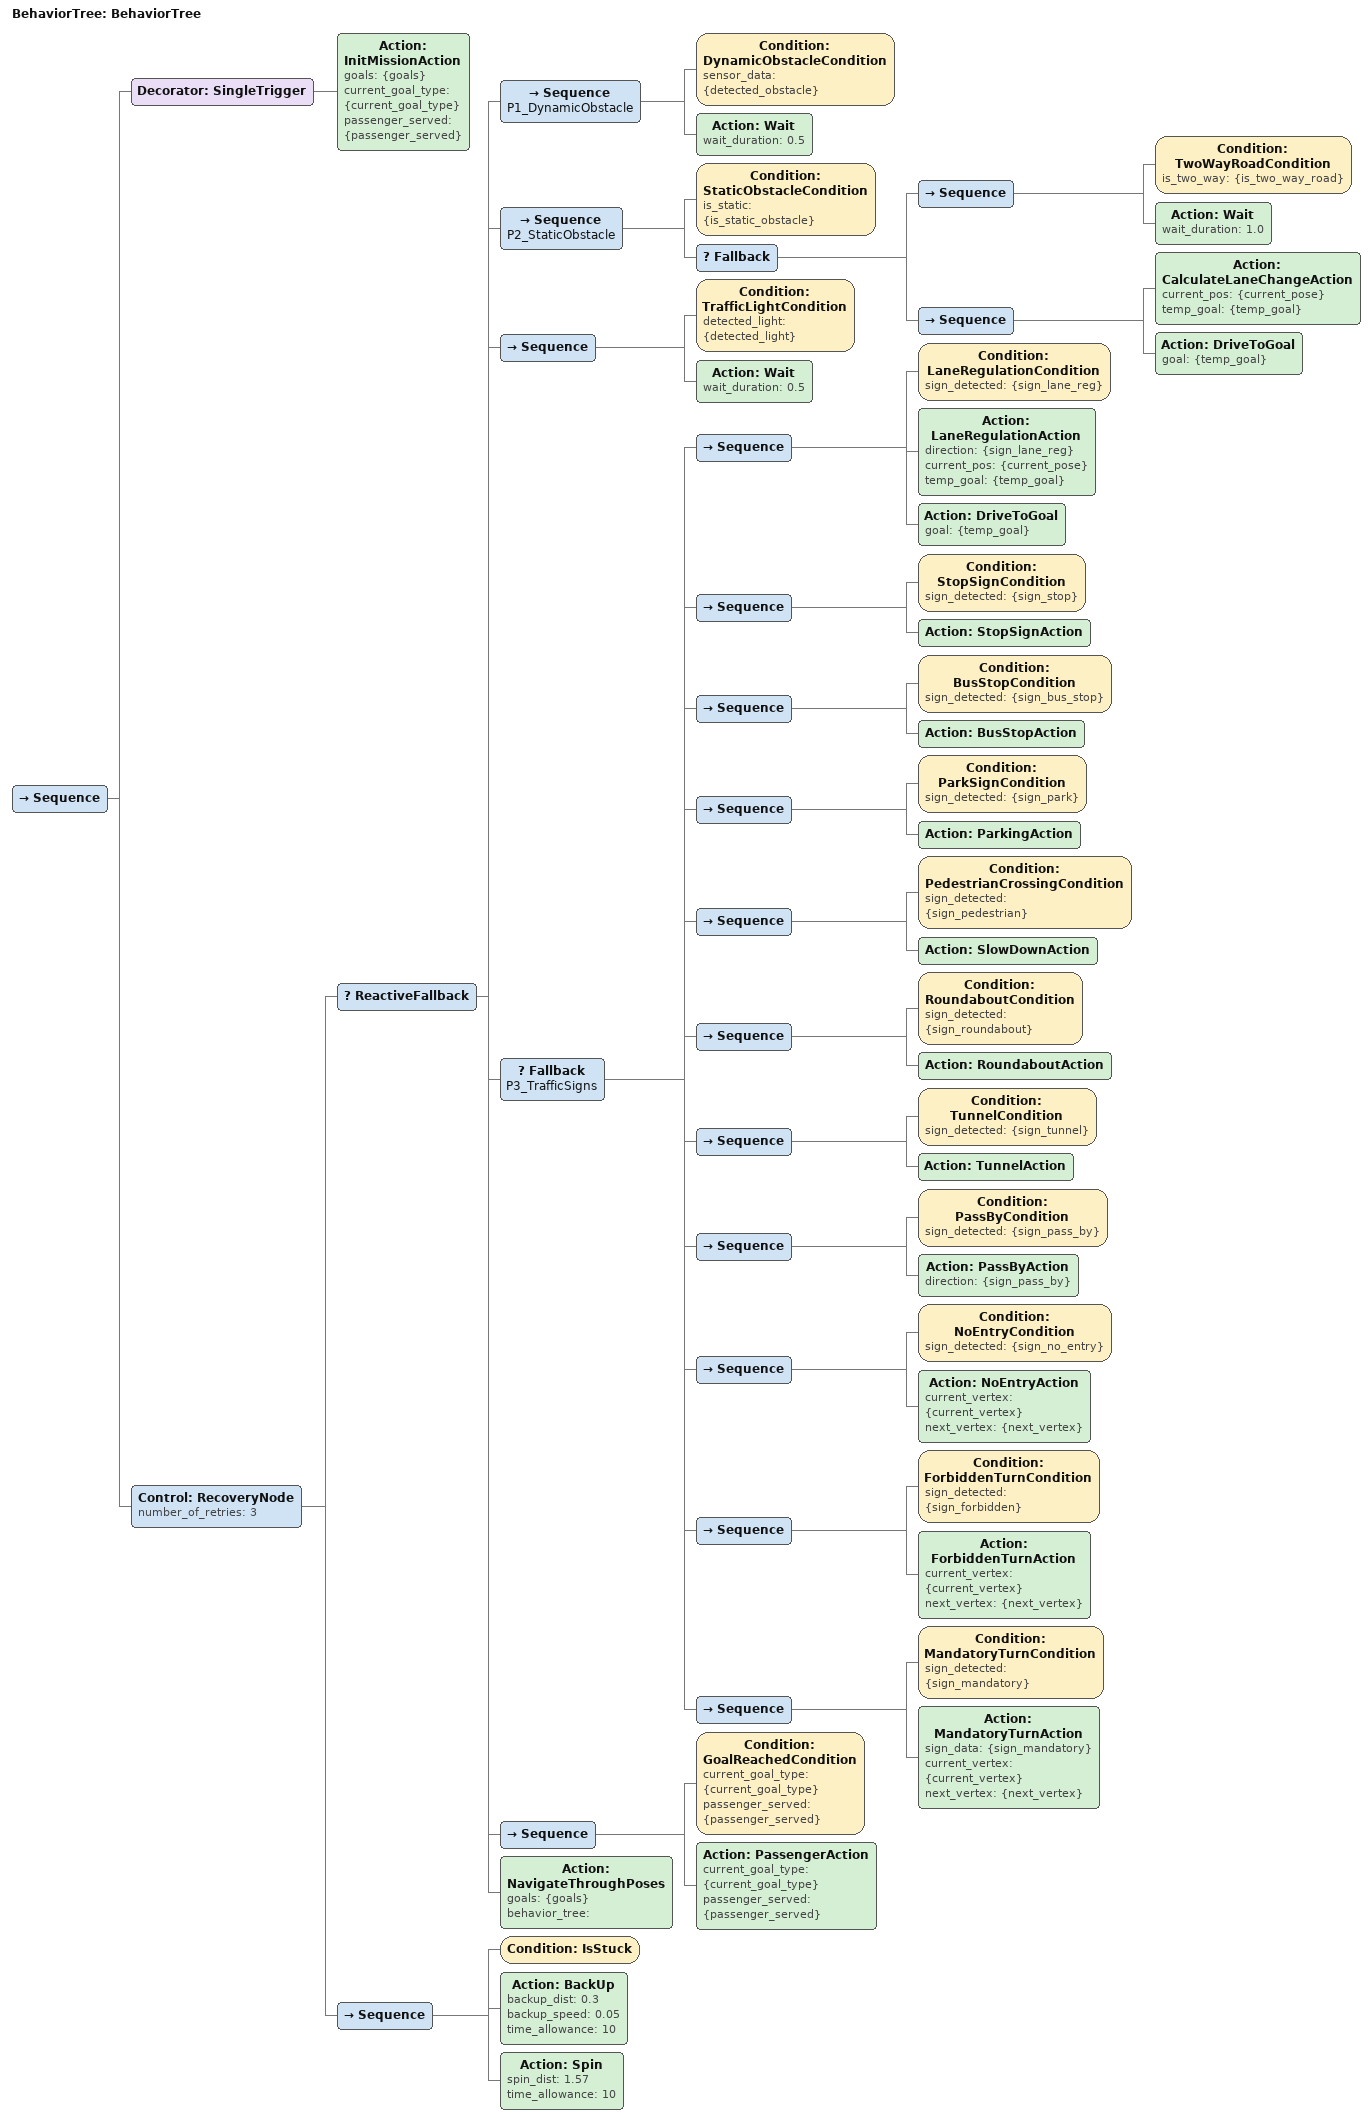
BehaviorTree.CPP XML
<?xml version="1.0"?>
<root main_tree_to_execute="BehaviorTree">

    <BehaviorTree ID="BehaviorTree">

        <Sequence>

            <Decorator ID="SingleTrigger">
                <Action ID="InitMissionAction"
                        goals="{goals}"
                        current_goal_type="{current_goal_type}"
                        passenger_served="{passenger_served}"/>
            </Decorator>

            <Control ID="RecoveryNode" number_of_retries="3">

                <ReactiveFallback>

                    <Sequence name="P1_DynamicObstacle">
                        <Condition ID="DynamicObstacleCondition" sensor_data="{detected_obstacle}"/>
                        <Action ID="Wait" wait_duration="0.5"/>
                    </Sequence>

                    <Sequence name="P2_StaticObstacle">
                        <Condition ID="StaticObstacleCondition" is_static="{is_static_obstacle}"/>
                        <Fallback>
                            <Sequence>
                                <Condition ID="TwoWayRoadCondition" is_two_way="{is_two_way_road}"/>
                                <Action ID="Wait" wait_duration="1.0"/>
                            </Sequence>

                            <Sequence>
                                <Action ID="CalculateLaneChangeAction" current_pos="{current_pose}" temp_goal="{temp_goal}"/>
                                <Action ID="DriveToGoal" goal="{temp_goal}"/>
                            </Sequence>
                        </Fallback>
                    </Sequence>

                    <Sequence>
                        <Condition ID="TrafficLightCondition"
                                   detected_light="{detected_light}"/>
                        <Action ID="Wait" wait_duration="0.5"/>
                    </Sequence>

                    <Fallback name="P3_TrafficSigns">

                        <Sequence>
                            <Condition ID="LaneRegulationCondition" sign_detected="{sign_lane_reg}"/>
                            <Action ID="LaneRegulationAction" direction="{sign_lane_reg}" current_pos="{current_pose}" temp_goal="{temp_goal}"/>
                            <Action ID="DriveToGoal" goal="{temp_goal}"/>
                        </Sequence>

                        <!-- TT-2 DUR — tam dur, ~3sn bekle -->
                        <Sequence>
                            <Condition ID="StopSignCondition"
                                       sign_detected="{sign_stop}"/>
                            <Action ID="StopSignAction"/>
                        </Sequence>

                        <Sequence>
                            <Condition ID="BusStopCondition"
                                       sign_detected="{sign_bus_stop}"/>
                            <Action ID="BusStopAction"/>
                        </Sequence>

                        <!-- P-3a PARK YERİ — park manevrası başlat -->
                        <Sequence>
                            <Condition ID="ParkSignCondition"
                                       sign_detected="{sign_park}"/>
                            <Action ID="ParkingAction"/>
                        </Sequence>

                        <!-- B-14a YAYA GEÇİDİ — hız düşür, tabela
                             kaybolunca restore_speed() otomatik çalışır -->
                        <Sequence>
                            <Condition ID="PedestrianCrossingCondition"
                                       sign_detected="{sign_pedestrian}"/>
                            <Action ID="SlowDownAction"/>
                        </Sequence>

                        <!-- TT-37 DÖNER KAVŞAK — stub, SUCCESS döner
                             Nav2 haritadan halleder -->
                        <Sequence>
                            <Condition ID="RoundaboutCondition"
                                       sign_detected="{sign_roundabout}"/>
                            <Action ID="RoundaboutAction"/>
                        </Sequence>

                        <!-- B-49a TÜNEL — +200 puan, tek seferlik
                             static bool tunnel_used C++ içinde zorunlu -->
                        <Sequence>
                            <Condition ID="TunnelCondition"
                                       sign_detected="{sign_tunnel}"/>
                            <Action ID="TunnelAction"/>
                        </Sequence>

                        <!-- TT-36a/b SAĞDAN/SOLDAN GEÇİNİZ -->
                        <Sequence>
                            <Condition ID="PassByCondition"
                                       sign_detected="{sign_pass_by}"/>
                            <Action ID="PassByAction"
                                    direction="{sign_pass_by}"/>
                        </Sequence>

                        <!-- TT-4 GİRİŞİ OLMAYAN YOL -->
                        <Sequence>
                            <Condition ID="NoEntryCondition"
                                       sign_detected="{sign_no_entry}"/>
                            <Action ID="NoEntryAction"
                                    current_vertex="{current_vertex}"
                                    next_vertex="{next_vertex}"/>
                        </Sequence>

                        <!-- TT-26a/b DÖNÜŞ YASAĞI -->
                        <Sequence>
                            <Condition ID="ForbiddenTurnCondition"
                                       sign_detected="{sign_forbidden}"/>
                            <Action ID="ForbiddenTurnAction"
                                    current_vertex="{current_vertex}"
                                    next_vertex="{next_vertex}"/>
                        </Sequence>

                        <!-- TT-35a-h MECBURİ YÖN (7 varyant) -->
                        <Sequence>
                            <Condition ID="MandatoryTurnCondition"
                                       sign_detected="{sign_mandatory}"/>
                            <Action ID="MandatoryTurnAction"
                                    sign_data="{sign_mandatory}"
                                    current_vertex="{current_vertex}"
                                    next_vertex="{next_vertex}"/>
                        </Sequence>

                    </Fallback>
                    <!-- P3 Tabela Fallback sonu -->

                    <Sequence>
                        <Condition ID="GoalReachedCondition"
                                   current_goal_type="{current_goal_type}"
                                   passenger_served="{passenger_served}"/>
                        <Action ID="PassengerAction"
                                current_goal_type="{current_goal_type}"
                                passenger_served="{passenger_served}"/>
                    </Sequence>

                    <Action ID="NavigateThroughPoses"
                            goals="{goals}"
                            behavior_tree=""/>

                </ReactiveFallback>
                <!-- Ana Görev Döngüsü sonu -->

                <Sequence>
                    <Condition ID="IsStuck"/>
                    <Action ID="BackUp"
                            backup_dist="0.3"
                            backup_speed="0.05"
                            time_allowance="10"/>
                    <Action ID="Spin"
                            spin_dist="1.57"
                            time_allowance="10"/>
                </Sequence>

            </Control>
            <!-- RecoveryNode sonu -->

        </Sequence>
        <!-- Dış Sequence sonu -->

    </BehaviorTree>

</root>
